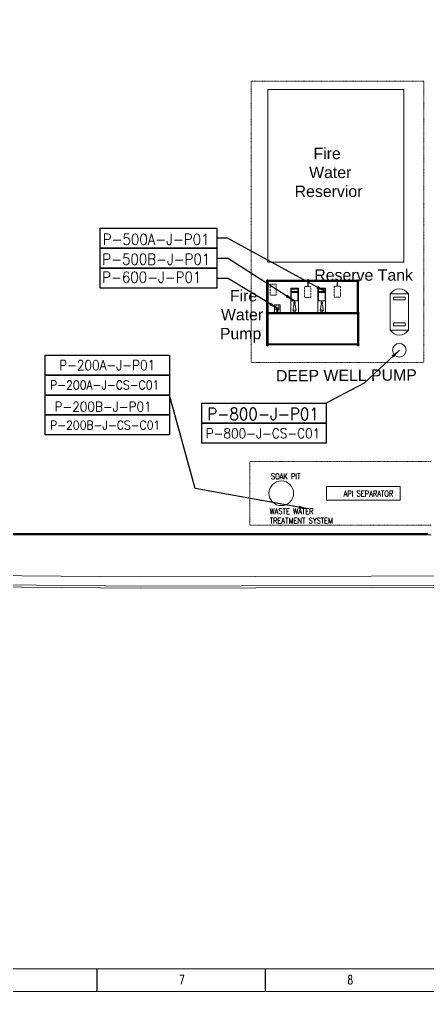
# Model space of a CAD drawing. Header units: inches. Extents: x 19 to 1016051, y 34 to 210034.
# Drawn here: x 102816 to 147801, y 34 to 107072 of the extents above; entities that cross this region are included whole.
import ezdxf

# ---------------------------------------------------------------- set-up
doc = ezdxf.new("R2010")
doc.units = ezdxf.units.IN
doc.header["$MEASUREMENT"] = 0
doc.linetypes.add('CABLEROUTEALL-EMBED 1_DWG$0$HIDDEN2', pattern=[0.1875, 0.125, -0.0625])
doc.linetypes.add('DIVIDE2', pattern=[0.625, 0.25, -0.125, 0, -0.125, 0, -0.125])
for name, color, linetype in [('_Auto', 7, 'Continuous'), ('CABLEROUTEALL-EMBED 1_DWG$0$DwgTemplate', 7, 'Continuous'), ('cables', 7, 'Continuous')]:
    doc.layers.add(name, color=color, linetype=linetype)
for name, color, linetype, lineweight in [('Cable Tray Instruments', 7, 'Continuous', 13), ('CABLETRAYLAYOUT-EMBED 2_DWG$0$DwgTemplate', 7, 'Continuous', 9), ('Layout', 6, 'Continuous', 20)]:
    doc.layers.add(name, color=color, linetype=linetype, lineweight=lineweight)
doc.styles.add('CJP_坐标', font='txt_qlt.shx', dxfattribs={"width": 0.7, "height": 1.25, "bigfont": 'hztxt.shx'})
doc.styles.add('HZTXT', font='txt_qlt.shx', dxfattribs={"width": 0.7, "bigfont": 'hztxt.shx'})
doc.styles.get("Standard").update_dxf_attribs({"font": 'arial.ttf'})
doc.styles.add('TEG BORDER', font='txt_qlt.shx', dxfattribs={"width": 0.7, "bigfont": 'hztxt.shx'})
doc.dimstyles.get("Standard").update_dxf_attribs({"dimtxt": 0.18, "dimasz": 0.18, "dimexe": 0.18, "dimexo": 0.0625, "dimgap": 0.09, "dimtad": 0, "dimtih": 1, "dimtoh": 1, "dimdec": 4, "dimzin": 0, "dimdsep": 46, "dimtxsty": 'Standard', "dimcen": 0.09, "dimadec": 0, "dimazin": 0, "dimtfac": 1, "dimtdec": 4, "dimtofl": 0, "dimtmove": 0, "dimatfit": 3, "dimfxl": 1, "dimtolj": 1, "dimtzin": 0, "dimarcsym": 0})

msp = doc.modelspace()

# ---------------------------------------------------------------- linework, layer by layer
at = {"linetype": 'Continuous', "lineweight": 9}
msp.add_line((2519, 2534), (244519, 2534), dxfattribs=at)
for p, q in [((111394, 34), (111394, 2534)), ((129956, 34), (129956, 2534))]:
    msp.add_line(p, q)
at = {"color": 5, "lineweight": 15}
msp.add_lwpolyline([(19, 210034), (297019, 210034), (297019, 34), (19, 34)], close=True, dxfattribs=at)
at = {"lineweight": 9}
msp.add_lwpolyline([(2519, 207534), (294519, 207534), (294519, 2534), (2519, 2534)], close=True, dxfattribs=at)
at = {"layer": '_Auto', "color": 7, "linetype": 'Continuous'}
for points in [[(111715, 84084), (124560, 84084), (124560, 81889), (111715, 81889)], [(111715, 81889), (124560, 81889), (124560, 79694), (111715, 79694)], [(111715, 79694), (124560, 79694), (124560, 77499), (111715, 77499)], [(105670, 70111), (119369, 70111), (119369, 67916), (105670, 67916)], [(105670, 67916), (119369, 67916), (119369, 65720), (105670, 65720)], [(105670, 65720), (119369, 65720), (119369, 63525), (105670, 63525)], [(122930, 64811), (136630, 64811), (136630, 62615), (122930, 62615)], [(105670, 63525), (119369, 63525), (119369, 61330), (105670, 61330)], [(122930, 62615), (136630, 62615), (136630, 60420), (122930, 60420)]]:
    msp.add_lwpolyline(points, close=True, dxfattribs=at)
at = {"layer": 'Cable Tray Instruments', "color": 92}
for p, q in [((55135, 50481), (147801, 50481)), ((55135, 50331), (148191, 50331)), ((103135, 50481), (103135, 50331)), ((103735, 50481), (103735, 50331)), ((103735, 50481), (103735, 50331)), ((104335, 50481), (104335, 50331)), ((104935, 50481), (104935, 50331)), ((105535, 50481), (105535, 50331)), ((106135, 50481), (106135, 50331)), ((106735, 50481), (106735, 50331)), ((107335, 50481), (107335, 50331)), ((107935, 50481), (107935, 50331)), ((108535, 50481), (108535, 50331)), ((109135, 50481), (109135, 50331)), ((109735, 50481), (109735, 50331)), ((109735, 50481), (109735, 50331)), ((110335, 50481), (110335, 50331)), ((110935, 50481), (110935, 50331)), ((111535, 50481), (111535, 50331)), ((112135, 50481), (112135, 50331)), ((112735, 50481), (112735, 50331)), ((113335, 50481), (113335, 50331)), ((113935, 50481), (113935, 50331)), ((114535, 50481), (114535, 50331)), ((115135, 50481), (115135, 50331)), ((115735, 50481), (115735, 50331)), ((115735, 50481), (115735, 50331)), ((116335, 50481), (116335, 50331)), ((116935, 50481), (116935, 50331)), ((117535, 50481), (117535, 50331)), ((118735, 50481), (118735, 50331)), ((119335, 50481), (119335, 50331)), ((119935, 50481), (119935, 50331)), ((120535, 50481), (120535, 50331)), ((121135, 50481), (121135, 50331)), ((121735, 50481), (121735, 50331)), ((121735, 50481), (121735, 50331)), ((122335, 50481), (122335, 50331)), ((122935, 50481), (122935, 50331)), ((123535, 50481), (123535, 50331)), ((124135, 50481), (124135, 50331)), ((124735, 50481), (124735, 50331)), ((125335, 50481), (125335, 50331)), ((125935, 50481), (125935, 50331)), ((126535, 50481), (126535, 50331)), ((127135, 50481), (127135, 50331)), ((127735, 50481), (127735, 50331)), ((127735, 50481), (127735, 50331)), ((128335, 50481), (128335, 50331)), ((128935, 50481), (128935, 50331)), ((129535, 50481), (129535, 50331)), ((130135, 50481), (130135, 50331)), ((130735, 50481), (130735, 50331)), ((131335, 50481), (131335, 50331)), ((131935, 50481), (131935, 50331)), ((132535, 50481), (132535, 50331)), ((133135, 50481), (133135, 50331)), ((133735, 50481), (133735, 50331)), ((133735, 50481), (133735, 50331)), ((134335, 50481), (134335, 50331)), ((134935, 50481), (134935, 50331)), ((135535, 50481), (135535, 50331)), ((136135, 50481), (136135, 50331)), ((136735, 50481), (136735, 50331)), ((137335, 50481), (137335, 50331)), ((137935, 50481), (137935, 50331)), ((138535, 50481), (138535, 50331)), ((139135, 50481), (139135, 50331)), ((139735, 50481), (139735, 50331)), ((139735, 50481), (139735, 50331)), ((140335, 50481), (140335, 50331)), ((140935, 50481), (140935, 50331)), ((141535, 50481), (141535, 50331)), ((142135, 50481), (142135, 50331)), ((142735, 50481), (142735, 50331)), ((143335, 50481), (143335, 50331)), ((143935, 50481), (143935, 50331)), ((144535, 50481), (144535, 50331)), ((145135, 50481), (145135, 50331)), ((145735, 50481), (145735, 50331)), ((145735, 50481), (145735, 50331)), ((146335, 50481), (146335, 50331)), ((146935, 50481), (146935, 50331)), ((147535, 50481), (147535, 50331))]:
    msp.add_line(p, q, dxfattribs=at)
at = {"layer": 'CABLEROUTEALL-EMBED 1_DWG$0$DwgTemplate', "color": 1, "linetype": 'Continuous', "lineweight": 25}
for p, q in [((134592, 78468), (134592, 77669)), ((137848, 78468), (137848, 77706))]:
    msp.add_line(p, q, dxfattribs=at)
at = {"layer": 'CABLEROUTEALL-EMBED 1_DWG$0$DwgTemplate', "color": 7, "linetype": 'CABLEROUTEALL-EMBED 1_DWG$0$HIDDEN2', "lineweight": 5}
for p, q in [((132713, 74791), (132713, 77491)), ((132713, 77491), (132713, 74791)), ((132713, 77491), (133563, 77491)), ((132713, 77491), (133563, 77491)), ((132763, 77372), (133513, 77372)), ((132763, 77372), (133513, 77372)), ((132763, 77122), (132763, 77372)), ((132763, 77372), (132763, 77122)), ((133513, 77122), (132763, 77122)), ((133513, 77122), (132763, 77122)), ((133513, 77372), (133513, 77122)), ((133513, 77372), (133513, 77122)), ((133563, 77491), (133563, 74791)), ((133563, 77491), (133563, 74791)), ((135713, 77491), (136563, 77491)), ((135713, 77491), (136563, 77491)), ((135713, 74791), (135713, 77491)), ((135713, 77491), (135713, 74791)), ((135763, 77122), (135763, 77372)), ((135763, 77372), (135763, 77122)), ((135763, 77372), (136513, 77372)), ((135763, 77372), (136513, 77372)), ((136513, 77122), (135763, 77122)), ((136513, 77122), (135763, 77122)), ((136513, 77372), (136513, 77122)), ((136513, 77372), (136513, 77122)), ((136563, 77491), (136563, 74791)), ((136563, 77491), (136563, 74791)), ((132763, 76091), (132763, 76991)), ((132763, 76991), (132763, 76091)), ((132763, 76991), (133513, 76991)), ((132763, 76991), (133513, 76991)), ((133513, 76091), (132763, 76091)), ((133513, 76091), (132763, 76091)), ((133163, 76091), (133113, 76091)), ((133163, 76091), (133113, 76091)), ((133513, 76991), (133513, 76091)), ((133513, 76991), (133513, 76091)), ((135763, 76991), (136513, 76991)), ((135763, 76991), (136513, 76991)), ((135763, 76091), (135763, 76991)), ((135763, 76991), (135763, 76091)), ((136513, 76091), (135763, 76091)), ((136513, 76091), (135763, 76091)), ((136163, 76091), (136113, 76091)), ((136163, 76091), (136113, 76091)), ((136513, 76991), (136513, 76091)), ((136513, 76991), (136513, 76091)), ((130938, 75659), (131538, 75659)), ((131538, 75659), (130938, 75659)), ((130938, 74739), (130938, 75659)), ((130938, 75659), (130938, 74739)), ((131413, 75659), (131063, 75659)), ((131413, 75659), (131063, 75659)), ((131413, 75659), (131063, 75659)), ((131413, 75659), (131063, 75659)), ((131063, 75109), (131413, 75109)), ((131413, 75109), (131063, 75109)), ((131188, 75109), (131288, 75109)), ((131188, 75109), (131288, 75109)), ((131193, 75240), (131282, 75240)), ((131282, 75240), (131193, 75240)), ((131193, 75240), (131193, 74763)), ((131193, 75240), (131282, 75240)), ((131282, 75240), (131193, 75240)), ((131193, 75240), (131193, 74763)), ((131282, 75240), (131282, 74763)), ((131282, 75240), (131282, 74763)), ((131538, 75659), (131538, 74739)), ((131538, 74739), (131538, 75659)), ((133063, 75941), (133213, 75941)), ((133063, 75941), (133213, 75941)), ((133213, 75791), (133063, 75791)), ((133063, 75791), (133213, 75791)), ((133063, 75641), (133213, 75641)), ((133213, 75641), (133063, 75641)), ((133113, 75941), (133163, 75941)), ((133163, 75941), (133113, 75941)), ((133163, 75791), (133113, 75791)), ((133163, 75791), (133113, 75791)), ((133113, 75641), (133163, 75641)), ((133163, 75641), (133113, 75641)), ((136063, 75941), (136213, 75941)), ((136063, 75941), (136213, 75941)), ((136213, 75791), (136063, 75791)), ((136063, 75791), (136213, 75791)), ((136063, 75641), (136213, 75641)), ((136213, 75641), (136063, 75641)), ((136113, 75941), (136163, 75941)), ((136163, 75941), (136113, 75941)), ((136163, 75791), (136113, 75791)), ((136163, 75791), (136113, 75791)), ((136113, 75641), (136163, 75641)), ((136163, 75641), (136113, 75641))]:
    msp.add_line(p, q, dxfattribs=at)
at = {"layer": 'CABLEROUTEALL-EMBED 1_DWG$0$DwgTemplate', "color": 7, "linetype": 'Continuous', "lineweight": 5}
for p, q in [((133563, 77491), (132713, 77491)), ((133563, 77491), (132713, 77491)), ((132713, 77491), (132713, 74806)), ((132713, 77491), (132713, 74806)), ((133513, 77372), (132763, 77372)), ((133513, 77372), (132763, 77372)), ((132763, 77372), (132763, 77122)), ((132763, 77372), (132763, 77122)), ((132763, 77122), (133513, 77122)), ((132763, 77122), (133513, 77122)), ((133513, 77122), (133513, 77372)), ((133513, 77372), (133513, 77122)), ((133563, 74806), (133563, 77491)), ((133563, 77491), (133563, 74806)), ((135713, 77491), (135713, 74806)), ((135713, 77491), (135713, 74806)), ((136563, 77491), (135713, 77491)), ((136563, 77491), (135713, 77491)), ((136513, 77372), (135763, 77372)), ((136513, 77372), (135763, 77372)), ((135763, 77372), (135763, 77122)), ((135763, 77372), (135763, 77122)), ((135763, 77122), (136513, 77122)), ((135763, 77122), (136513, 77122)), ((136513, 77122), (136513, 77372)), ((136513, 77372), (136513, 77122)), ((136563, 74806), (136563, 77491)), ((136563, 77491), (136563, 74806)), ((133513, 76991), (132763, 76991)), ((133513, 76991), (132763, 76991)), ((132763, 76991), (132763, 76091)), ((132763, 76991), (132763, 76091)), ((132763, 76091), (133513, 76091)), ((132763, 76091), (133513, 76091)), ((133113, 76091), (133113, 75941)), ((133163, 76091), (133163, 75941)), ((133513, 76091), (133513, 76991)), ((133513, 76991), (133513, 76091)), ((136513, 76991), (135763, 76991)), ((136513, 76991), (135763, 76991)), ((135763, 76991), (135763, 76091)), ((135763, 76991), (135763, 76091)), ((135763, 76091), (136513, 76091)), ((135763, 76091), (136513, 76091)), ((136113, 76091), (136113, 75941)), ((136163, 76091), (136163, 75941)), ((136513, 76091), (136513, 76991)), ((136513, 76991), (136513, 76091)), ((131063, 75659), (130938, 75659)), ((131063, 75659), (130938, 75659)), ((130938, 75659), (130938, 74806)), ((130938, 74806), (130938, 75659)), ((131063, 75659), (131413, 75659)), ((131063, 75659), (131413, 75659)), ((131063, 75659), (131063, 75109)), ((131413, 75109), (131063, 75109)), ((131063, 75109), (131413, 75109)), ((131188, 75109), (131188, 75023)), ((131288, 75109), (131288, 75023)), ((131538, 75659), (131413, 75659)), ((131538, 75659), (131413, 75659)), ((131413, 75659), (131413, 75109)), ((131538, 74806), (131538, 75659)), ((131538, 75659), (131538, 74806)), ((133063, 75641), (132963, 75041)), ((133213, 75941), (133063, 75941)), ((133213, 75941), (133063, 75941)), ((133063, 75941), (133063, 75791)), ((133063, 75791), (133213, 75791)), ((133213, 75791), (133063, 75791)), ((133213, 75641), (133063, 75641)), ((133063, 75641), (133138, 75641)), ((133113, 75791), (133113, 75641)), ((133138, 75641), (133213, 75641)), ((133163, 75791), (133163, 75641)), ((133213, 75941), (133213, 75791)), ((133213, 75641), (133313, 75041)), ((136063, 75641), (135963, 75041)), ((136213, 75941), (136063, 75941)), ((136213, 75941), (136063, 75941)), ((136063, 75941), (136063, 75791)), ((136063, 75791), (136213, 75791)), ((136213, 75791), (136063, 75791)), ((136213, 75641), (136063, 75641)), ((136063, 75641), (136138, 75641)), ((136113, 75791), (136113, 75641)), ((136138, 75641), (136213, 75641)), ((136163, 75791), (136163, 75641)), ((136213, 75941), (136213, 75791)), ((136213, 75641), (136313, 75041))]:
    msp.add_line(p, q, dxfattribs=at)
at = {"layer": 'CABLEROUTEALL-EMBED 1_DWG$0$DwgTemplate', "color": 7, "linetype": 'CABLEROUTEALL-EMBED 1_DWG$0$HIDDEN2', "lineweight": 5}
for points in [[(131126, 76713), (131126, 77942), (130443, 77942), (130443, 76713)], [(134934, 76439), (134934, 77669), (134251, 77669), (134251, 76439)], [(138190, 76476), (138190, 77706), (137507, 77706), (137507, 76476)]]:
    msp.add_lwpolyline(points, close=True, dxfattribs=at)
for centre in [(133138, 74966), (133138, 74966), (136138, 74966), (136138, 74966)]:
    msp.add_circle(centre, 114, dxfattribs=at)
at = {"layer": 'CABLEROUTEALL-EMBED 1_DWG$0$DwgTemplate', "color": 7, "linetype": 'Continuous', "lineweight": 5}
for centre in [(133138, 74966), (133138, 74966), (136138, 74966), (136138, 74966)]:
    msp.add_circle(centre, 114, dxfattribs=at)
at = {"layer": 'cables'}
for p, q in [((124560, 80792), (125751, 80792)), ((124560, 78597), (125751, 78597))]:
    msp.add_line(p, q, dxfattribs=at)
msp.add_lwpolyline([(55169, 50413), (147844, 50413), (147844, 50392), (55169, 50392)], close=True, dxfattribs=at)
at = {"layer": 'CABLETRAYLAYOUT-EMBED 2_DWG$0$DwgTemplate', "color": 252, "linetype": 'Continuous', "lineweight": 25}
for p, q in [((130086, 74759), (130086, 78259)), ((130138, 78259), (130086, 78259)), ((140138, 78306), (130138, 78306)), ((130138, 78306), (130138, 78256)), ((130189, 74806), (130189, 78256)), ((140086, 78202), (130189, 78202)), ((140086, 74806), (140086, 78256)), ((140138, 78256), (140138, 78306)), ((140189, 78259), (140138, 78259)), ((140189, 74759), (140189, 78259)), ((130086, 74759), (130138, 74759)), ((130086, 74758), (130086, 74759)), ((130134, 74758), (130086, 74758)), ((130086, 74754), (130086, 74758)), ((130086, 74750), (130086, 74754)), ((130086, 71250), (130086, 74750)), ((130086, 74750), (130086, 74750)), ((130086, 74750), (130134, 74750)), ((130138, 74750), (130086, 74750)), ((130134, 74754), (130134, 74758)), ((130134, 74750), (130134, 74754)), ((130138, 74806), (140138, 74806)), ((130138, 74806), (130138, 74702)), ((130138, 74702), (140138, 74702)), ((130189, 71252), (130189, 74702)), ((140086, 74702), (140086, 71252)), ((140138, 74702), (140138, 74806)), ((140138, 74759), (140189, 74759)), ((140189, 74750), (140138, 74750)), ((140189, 74758), (140141, 74758)), ((140141, 74758), (140141, 74754)), ((140141, 74754), (140141, 74750)), ((140141, 74750), (140189, 74750)), ((140189, 74759), (140189, 74758)), ((140189, 74758), (140189, 74754)), ((140189, 74750), (140189, 74754)), ((140189, 74750), (140189, 74750)), ((140189, 74750), (140189, 71250)), ((140086, 71306), (130189, 71306))]:
    msp.add_line(p, q, dxfattribs=at)
for centre, radius, start, end in [((130138, 78254), 110, 28.06364, 180), ((130138, 78254), 110, 180, 241.93636), ((130138, 78254), 101, 30.55663, 180), ((130138, 78254), 101, 180, 239.44337), ((130138, 78254), 101, 300.55663, 329.44337), ((130138, 78254), 110, 298.06364, 331.93636), ((140138, 78254), 110, 298.06364, 151.93636), ((140138, 78254), 110, 208.06364, 241.93636), ((140138, 78254), 101, 300.55663, 149.44337), ((140138, 78254), 101, 210.55663, 239.44337), ((130138, 74754), 110, 118.06364, 180), ((130138, 74754), 110, 180, 241.93636), ((130138, 74754), 101, 120.55663, 180), ((130138, 74754), 101, 180, 239.44337), ((130138, 74754), 110, 28.06364, 61.93636), ((130138, 74754), 101, 30.55663, 59.44337), ((130138, 74754), 101, 300.55663, 329.44337), ((130138, 74754), 110, 298.06364, 331.93636), ((140138, 74754), 110, 118.06364, 151.93636), ((140138, 74754), 110, 208.06364, 241.93636), ((140138, 74754), 101, 120.55663, 149.44337), ((140138, 74754), 101, 210.55663, 239.44337), ((140138, 74754), 110, 298.06364, 61.93636), ((140138, 74754), 101, 300.55663, 59.44337), ((130138, 71254), 110, 180, 331.93636), ((130138, 71254), 101, 180, 329.44337), ((130138, 71254), 110, 28.06364, 61.93636), ((130138, 71254), 101, 30.55663, 59.44337), ((140138, 71254), 110, 118.06364, 151.93636), ((140138, 71254), 110, 208.06364, 61.93636), ((140138, 71254), 101, 120.55663, 149.44337), ((140138, 71254), 101, 210.55663, 59.44337)]:
    msp.add_arc(centre, radius, start, end, dxfattribs=at)
at = {"layer": 'Layout', "color": 252, "linetype": 'DIVIDE2', "ltscale": 10}
for p, q in [((128375, 100281), (128375, 69281)), ((128375, 100281), (147375, 100281)), ((147375, 100281), (147375, 69281)), ((147375, 69281), (128375, 69281)), ((128224, 58392), (128224, 51392)), ((128224, 58392), (148224, 58392)), ((128224, 58392), (128224, 51392)), ((128224, 58392), (148224, 58392)), ((128224, 51392), (148224, 51392)), ((128224, 51392), (148224, 51392))]:
    msp.add_line(p, q, dxfattribs=at)
at = {"layer": 'Layout', "color": 252}
for p, q in [((130189, 99351), (130189, 80351)), ((145189, 99351), (130189, 99351)), ((145189, 80351), (145189, 99351)), ((130189, 80351), (145189, 80351)), ((130189, 71351), (130189, 78351)), ((130189, 78351), (140189, 78351)), ((140189, 78351), (140189, 71351)), ((143689, 76851), (145689, 76851)), ((143689, 72851), (143689, 76851)), ((144041, 76503), (145337, 76503)), ((144041, 76198), (144041, 76503)), ((145337, 76198), (144041, 76198)), ((145337, 76503), (145337, 76198)), ((145689, 76851), (145689, 72851)), ((145689, 72851), (143689, 72851)), ((144041, 73656), (145337, 73656)), ((144041, 73351), (144041, 73656)), ((145337, 73351), (144041, 73351)), ((145337, 73656), (145337, 73351)), ((140189, 71351), (130189, 71351)), ((136674, 55645), (144774, 55645)), ((136674, 54145), (136674, 55645)), ((144774, 55645), (144774, 54145)), ((144774, 54145), (136674, 54145))]:
    msp.add_line(p, q, dxfattribs=at)
at = {"layer": 'Layout', "color": 9, "lineweight": 20}
msp.add_lwpolyline([(17654, 87516), (12137, 174090), (129957, 174076), (172948, 174248), (205943, 174090), (207358, 184356), (225230, 179453), (223052, 121365), (222709, 109024), (222399, 102907), (222084, 91053), (221256, 59990), (220849, 44580), (205259, 44723), (116136, 44438), (85604, 44710), (51853, 45181), (9674, 43892), (18775, 67397)], close=True, dxfattribs=at)
msp.add_lwpolyline([(17904, 87531), (12403, 173840), (129958, 173826), (172948, 173998), (206161, 173839), (207567, 184039), (224973, 179265), (222802, 121373), (222459, 109034), (222150, 102916), (221834, 91060), (221006, 59997), (220605, 44832), (205260, 44973), (116137, 44688), (85606, 44960), (51851, 45431), (10043, 44154), (19027, 67357), (17904, 87531)], dxfattribs=at)
msp.add_lwpolyline([(18902, 87591), (13469, 172840), (129960, 172826), (172948, 172998), (207032, 172835), (208402, 182773), (223944, 178510), (221802, 121405), (221460, 109073), (221150, 102955), (220834, 91086), (220007, 60024, 0.0000499), (220007, 60024), (219632, 45841), (205263, 45973), (116140, 45688), (85618, 45960), (51843, 46431), (11520, 45199), (20038, 67197)], format="xyb", close=True, dxfattribs=at)
at = {"layer": 'Layout', "color": 9}
msp.add_lwpolyline([(18902, 87591), (13469, 172840), (129960, 172826), (172948, 172998), (207032, 172835), (208402, 182773), (223944, 178510), (221802, 121405), (221460, 109073), (221150, 102955), (220834, 91086), (220007, 60024, 0.0000499), (220007, 60024), (219632, 45841), (205263, 45973), (116140, 45688), (85618, 45960), (51843, 46431), (11520, 45199), (20038, 67197)], format="xyb", close=True, dxfattribs=at)
at = {"layer": 'Layout', "color": 252}
msp.add_lwpolyline([(130216, 71250), (130216, 78231), (140189, 78231), (140189, 71250)], close=True, dxfattribs=at)
for centre, radius in [((144689, 70651), 750), ((131674, 54895), 1360)]:
    msp.add_circle(centre, radius, dxfattribs=at)
for centre, start, end in [((144689, 76200), 33.04317, 146.95683), ((144689, 73501), 213.04317, 326.95683)]:
    msp.add_arc(centre, 1193, start, end, dxfattribs=at)

# ---------------------------------------------------------------- texts
at = {"char_height": 1000, "width": 1000, "attachment_point": 7, "style": 'TEG BORDER'}
for s, insert in [('7', (120417, 831)), ('8', (138980, 831))]:
    msp.add_mtext(s, dxfattribs=dict(at, insert=insert))
at = {"layer": '_Auto', "color": 7, "style": 'HZTXT', "width": 0.9}
for s, height, p in [('P-500A-J-P01', 1200, (112006, 82254)), ('P-500B-J-P01', 1200, (111952, 80070)), ('P-600-J-P01', 1200, (111937, 78085)), ('P-200A-J-P01', 1080, (107196, 68470)), ('P-200A-J-CS-C01', 972, (106199, 66335)), ('P-200B-J-P01', 1080, (106681, 63890)), ('P-800-J-P01', 1350, (123516, 62962)), ('P-200B-J-CS-C01', 972, (106197, 61915)), ('P-800-J-CS-C01', 1080, (123347, 60950))]:
    msp.add_text(s, height=height, dxfattribs=at).set_placement(p)
at = {"layer": 'Layout', "color": 252}
for s, rotation, p in [('    Fire', 360, (133289, 91692)), ('   Water', 360, (133289, 89609)), ('Reservior', 360, (133151, 87526)), ('DEEP WELL PUMP', 0.36052, (131094, 67212))]:
    msp.add_text(s, height=1250, rotation=rotation, dxfattribs=at).set_placement(p)
msp.add_text('Reserve Tank', height=1250, dxfattribs=at).set_placement((135318, 78306))
at = {"layer": 'Layout', "color": 0}
for s, p in [('  Fire', (125045, 76027)), ('Water', (125024, 73944)), ('Pump', (124910, 71860))]:
    msp.add_text(s, height=1250, rotation=360, dxfattribs=at).set_placement(p)
at = {"layer": 'Layout', "color": 252, "linetype": 'DIVIDE2', "ltscale": 10, "style": 'CJP_坐标', "width": 0.7}
msp.add_text('SOAK PIT', height=625, dxfattribs=at).set_placement((130539, 56445))
at = {"layer": 'Layout', "color": 252, "style": 'CJP_坐标', "width": 0.7}
for s, p in [('API SEPARATOR', (138541, 54556)), ('WASTE WATER', (130396, 52616)), ('TREATMENT SYSTEM', (130411, 51575))]:
    msp.add_text(s, height=625, dxfattribs=at).set_placement(p)

# ---------------------------------------------------------------- leaders
at = {"layer": 'cables'}
for points, override in [([(136513, 77122), (125751, 82987), (124560, 82987)], {"dimasz": 1000}), ([(133113, 76091), (125751, 80792)], {"dimasz": 1000}), ([(131282, 75240), (125751, 78597)], {"dimasz": 1000}), ([(144689, 70651), (140808, 67019), (136630, 64811)], {"dimasz": 1000, "dimgap": 0.09, "dimtad": 0}), ([(134608, 53193), (122192, 55436), (119369, 65720)], {"dimasz": 1000, "dimgap": 0.09, "dimtad": 0})]:
    msp.add_leader(points, dimstyle='Standard', override=override, dxfattribs=at)

doc.saveas('drawing.dxf')
